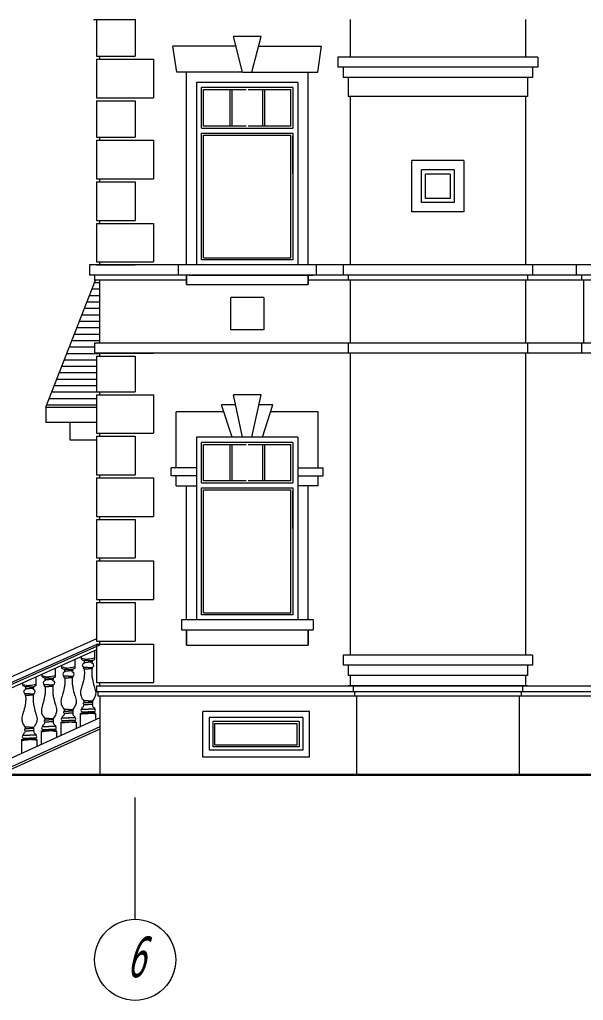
# Model space of a CAD drawing. Header units: millimetres. Extents: x 574812 to 785403, y 231698 to 285481.
# Drawn here: x 712217 to 717776, y 267038 to 276712 of the extents above; entities that cross this region are included whole.
import ezdxf

# ---------------------------------------------------------------- set-up
doc = ezdxf.new("R2010")
doc.units = ezdxf.units.MM
doc.linetypes.add('ACAD_ISO04W100', pattern=[30, 24, -3, 0, -3])
doc.layers.add('OSI', color=154, linetype='Continuous')
doc.layers.add('WALL-outdoor', color=14, linetype='Continuous', lineweight=30)
doc.layers.add('Баллюстрада', color=7, linetype='Continuous', lineweight=5)
doc.styles.get("Standard").update_dxf_attribs({"font": 'TAHOMA.TTF', "width": 0.6, "oblique": 15, "height": 220})

msp = doc.modelspace()

# ---------------------------------------------------------------- hatches: boundary and pattern name
at = {"layer": 'WALL-outdoor', "lineweight": 9}
h = msp.add_hatch(dxfattribs=at)
h.set_pattern_fill('LINE', color=256, scale=20, style=0)
h.set_pattern_definition([(0, (102850.87, 164645.156), (0, 63.5), [])])
h.paths.add_polyline_path([(712975.8, 273392.4), (713005.8, 273392.4), (713005.8, 273422.4), (712975.8, 273422.4), (712955.8, 273422.4), (712955.8, 273522.4), (713005.8, 273522.4), (713005.8, 274142.4), (712964.1, 274142.4), (712475.8, 272889), (712975.8, 272889), (712975.8, 273012.4), (713005.8, 273012.4), (713005.8, 273042.4), (712975.8, 273042.4)])

# ---------------------------------------------------------------- linework, layer by layer
at = {"layer": 'OSI', "linetype": 'ACAD_ISO04W100', "lineweight": 9, "ltscale": 50}
msp.add_line((713355.8, 267838.4), (713355.8, 269292.4), dxfattribs=at)
at = {"layer": 'OSI', "lineweight": 20}
msp.add_circle((713355.8, 267438.4), 400, dxfattribs=at)
at = {"layer": 'WALL-outdoor', "lineweight": 9}
for p, q in [((712945.8, 276712.4), (713325.8, 276712.4)), ((712975.8, 276712.4), (712975.8, 276352.4)), ((712975.8, 276712.4), (713355.8, 276712.4)), ((713355.8, 276712.4), (713355.8, 276352.4)), ((715475.6, 276712.4), (715475.6, 276342.4)), ((717205.6, 276712.4), (717205.6, 276342.4)), ((714415.9, 276192.4), (714324.1, 276544.4)), ((714598.3, 276544.4), (714324.1, 276544.4)), ((714506.5, 276192.4), (714598.3, 276544.4)), ((714353.7, 276451), (713727.8, 276451.1)), ((713766.6, 276192.4), (713727.8, 276451.1)), ((714568.7, 276451), (715194.6, 276451.1)), ((715155.8, 276192.4), (715194.6, 276451.1)), ((712975.8, 276352.4), (713355.8, 276352.4)), ((712975.8, 276322.4), (712975.8, 275942.4)), ((712975.8, 276322.4), (713535.8, 276322.4)), ((713005.8, 276352.4), (713005.8, 276322.4)), ((713535.8, 276322.4), (713535.8, 275942.4)), ((717325.6, 276342.4), (715355.6, 276342.4)), ((715355.6, 276342.4), (715355.6, 276242.4)), ((715475.6, 276342.4), (715475.6, 276342.4)), ((717205.6, 276342.4), (717205.6, 276342.4)), ((717325.6, 276342.4), (717325.6, 276242.4)), ((717325.6, 276342.4), (717325.6, 276242.4)), ((714415.9, 276192.4), (713766.6, 276192.4)), ((713861.2, 274292.4), (713861.2, 276192.4)), ((714415.9, 276192.4), (714506.5, 276192.4)), ((714506.5, 276192.4), (715155.8, 276192.4)), ((715061.2, 274292.4), (715061.2, 276192.4)), ((717325.6, 276242.4), (715355.6, 276242.4)), ((715405.6, 276242.4), (715405.6, 276142.4)), ((717275.6, 276242.4), (717275.6, 276142.4)), ((717275.6, 276242.4), (717275.6, 276142.4)), ((717275.6, 276142.4), (715405.6, 276142.4)), ((715455.6, 276142.4), (715455.6, 275952.4)), ((717225.6, 276142.4), (717225.6, 275952.4)), ((713961.2, 276092.4), (713961.2, 274292.4)), ((714961.2, 276092.4), (713961.2, 276092.4)), ((713961.2, 276092.4), (713961.2, 274292.4)), ((714961.2, 276092.4), (713961.2, 276092.4)), ((713961.2, 276092.4), (713961.2, 274292.4)), ((714961.2, 276092.4), (713961.2, 276092.4)), ((713961.2, 276092.4), (713961.2, 274292.4)), ((713961.2, 276092.4), (713961.2, 276092.4)), ((714911.2, 276042.4), (714011.2, 276042.4)), ((714011.2, 275642.9), (714011.2, 276042.4)), ((714031.2, 276022.4), (714451.2, 276022.4)), ((714031.2, 275662.9), (714031.2, 276022.4)), ((714288.7, 276022.4), (714288.7, 275662.9)), ((714308.7, 276022.4), (714308.7, 275662.9)), ((714611.2, 276092.4), (714311.2, 276092.4)), ((714471.2, 276022.4), (714891.2, 276022.4)), ((714611.7, 276022.4), (714611.7, 275662.9)), ((714631.7, 276022.4), (714631.7, 275662.9)), ((714891.2, 275662.9), (714891.2, 276022.4)), ((714911.2, 276042.4), (714911.2, 275642.9)), ((714961.2, 276092.4), (714961.2, 274292.4)), ((714961.2, 276092.4), (714961.2, 274292.4)), ((714961.2, 276092.4), (714961.2, 274292.4)), ((714961.2, 276092.4), (714961.2, 276092.4)), ((712975.8, 275942.4), (713535.8, 275942.4)), ((712975.8, 275912.4), (712975.8, 275552.4)), ((712975.8, 275912.4), (713355.8, 275912.4)), ((713355.8, 275912.4), (713355.8, 275552.4)), ((717225.6, 275952.4), (715455.6, 275952.4)), ((715475.6, 275952.4), (715475.6, 274292.4)), ((717205.6, 275952.4), (717205.6, 274292.4)), ((714011.2, 275642.9), (714911.2, 275642.9)), ((714451.2, 275662.9), (714031.2, 275662.9)), ((714891.2, 275662.9), (714471.2, 275662.9)), ((712975.8, 275552.4), (713355.8, 275552.4)), ((712975.8, 275522.4), (712975.8, 275142.4)), ((712975.8, 275522.4), (713535.8, 275522.4)), ((713005.8, 275552.4), (713005.8, 275522.4)), ((713535.8, 275522.4), (713535.8, 275142.4)), ((714011.2, 274342.4), (714011.2, 275592.9)), ((714011.2, 275592.9), (714911.2, 275592.9)), ((714031.2, 274362.4), (714031.2, 275572.9)), ((714031.2, 275572.9), (714891.2, 275572.9)), ((714891.2, 274362.4), (714891.2, 275572.9)), ((714911.2, 275592.9), (714911.2, 274342.4)), ((714911.2, 275192.4), (714911.2, 275563)), ((716595.8, 275321.9), (716085.3, 275321.9)), ((716085.3, 274816.5), (716085.3, 275321.9)), ((716595.8, 275321.9), (716595.8, 274816.5)), ((716503.1, 275229.2), (716178.1, 275229.2)), ((716178.1, 274909.2), (716178.1, 275229.2)), ((716503.1, 275229.2), (716503.1, 274909.2)), ((712975.8, 275142.4), (713535.8, 275142.4)), ((713005.8, 275142.4), (713005.8, 275112.4)), ((716463.1, 275189.2), (716218.1, 275189.2)), ((716218.1, 274949.2), (716218.1, 275189.2)), ((716463.1, 275189.2), (716463.1, 274949.2)), ((712975.8, 275112.4), (712975.8, 274732.4)), ((712975.8, 275112.4), (713355.8, 275112.4)), ((713355.8, 275112.4), (713355.8, 274732.4)), ((716463.1, 274949.2), (716218.1, 274949.2)), ((716503.1, 274909.2), (716178.1, 274909.2)), ((716595.8, 274816.5), (716085.3, 274816.5)), ((712975.8, 274732.4), (713355.8, 274732.4)), ((712975.8, 274702.4), (712975.8, 274322.4)), ((712975.8, 274702.4), (713535.8, 274702.4)), ((713005.8, 274732.4), (713005.8, 274702.4)), ((713535.8, 274702.4), (713535.8, 274322.4)), ((714031.2, 274362.4), (714891.2, 274362.4)), ((731093.5, 274292.4), (712905.8, 274292.4)), ((712905.8, 274292.4), (712905.8, 274192.4)), ((712975.8, 274322.4), (713535.8, 274322.4)), ((712975.8, 274292.4), (713355.8, 274292.4)), ((712975.8, 274292.4), (713355.8, 274292.4)), ((713005.8, 274322.4), (713005.8, 274292.4)), ((713781.6, 274292.4), (713781.6, 274192.4)), ((715111.2, 274292.4), (713887.1, 274292.4)), ((714961.2, 274292.4), (713961.2, 274292.4)), ((714961.2, 274292.4), (713961.2, 274292.4)), ((714961.2, 274292.4), (713961.2, 274292.4)), ((714911.2, 274342.4), (714011.2, 274342.4)), ((715140.8, 274292.4), (715140.8, 274192.4)), ((715405.6, 274292.4), (715405.6, 274192.4)), ((717275.6, 274292.4), (717275.6, 274192.4)), ((717705.8, 274292.4), (717705.8, 274192.4)), ((731093.5, 274192.4), (712905.8, 274192.4)), ((712955.8, 274192.4), (712955.8, 274142.4)), ((713861.2, 274099.6), (713861.2, 274192.4)), ((713861.2, 274192.4), (713861.2, 274099.6)), ((713887.1, 274192.4), (715111.2, 274192.4)), ((715061.2, 274099.6), (715061.2, 274192.4)), ((715061.2, 274192.4), (715061.2, 274099.6)), ((715455.6, 274192.4), (715455.6, 274142.4)), ((717225.6, 274192.4), (717225.6, 274142.4)), ((717755.8, 274192.4), (717755.8, 274142.4)), ((712475.8, 272889), (712964.1, 274142.4)), ((713861.2, 274142.4), (712955.8, 274142.4)), ((713005.8, 274142.4), (713005.8, 273522.4)), ((713861.2, 274099.6), (715061.2, 274099.6)), ((718895.9, 274142.4), (715061.2, 274142.4)), ((715475.6, 274142.4), (715475.6, 273522.4)), ((717205.6, 274142.4), (717205.6, 273522.4)), ((717775.8, 274142.4), (717775.8, 273522.4)), ((714623.7, 273971), (714298.7, 273971)), ((714298.7, 273651), (714298.7, 273971)), ((714623.7, 273971), (714623.7, 273651)), ((714623.7, 273651), (714298.7, 273651)), ((712955.8, 273522.4), (712955.8, 273422.4)), ((722455.8, 273522.4), (712955.8, 273522.4)), ((713005.8, 273552.4), (713005.8, 273522.4)), ((713005.8, 273552.4), (713005.8, 273522.4)), ((715455.6, 273522.4), (715455.6, 273422.4)), ((717225.6, 273522.4), (717225.6, 273422.4)), ((717755.8, 273522.4), (717755.8, 273422.4)), ((724795.3, 273422.4), (712955.8, 273422.4)), ((712975.8, 273422.4), (713535.8, 273422.4)), ((712975.8, 273422.4), (713535.8, 273422.4)), ((712975.8, 273422.4), (713355.8, 273422.4)), ((712975.8, 273392.4), (712975.8, 273042.4)), ((712975.8, 273392.4), (713355.8, 273392.4)), ((713005.8, 273422.4), (713005.8, 273392.4)), ((713355.8, 273392.4), (713355.8, 273042.4)), ((715475.6, 273422.4), (715475.6, 270443.8)), ((717205.6, 273422.4), (717205.6, 270443.8)), ((712975.8, 273042.4), (713355.8, 273042.4)), ((712975.8, 273012.4), (712975.8, 272632.4)), ((712975.8, 273012.4), (712975.8, 272632.4)), ((712975.8, 273012.4), (713535.8, 273012.4)), ((713005.8, 273042.4), (713005.8, 273012.4)), ((713535.8, 273012.4), (713535.8, 272632.4)), ((713535.8, 273012.4), (713535.8, 272632.4)), ((714415.9, 272592.4), (714324.1, 273012.4)), ((714598.3, 273012.4), (714324.1, 273012.4)), ((714506.5, 272592.4), (714598.3, 273012.4)), ((714311.2, 272592.4), (714207.8, 272912.4)), ((714346, 272912.4), (714207.8, 272912.4)), ((714714.5, 272912.4), (714576.4, 272912.4)), ((714611.2, 272592.4), (714714.5, 272912.4)), ((712475.8, 272889), (712975.8, 272889)), ((712475.8, 272889), (712475.8, 272739)), ((712475.8, 272889), (712475.8, 272739)), ((713761.2, 272292.9), (713761.2, 272842.4)), ((714230.5, 272842.4), (713761.2, 272842.4)), ((715161.2, 272842.4), (714691.9, 272842.4)), ((715161.2, 272292.9), (715161.2, 272842.4)), ((712975.8, 272739), (712475.8, 272739)), ((712710.1, 272739), (712710.1, 272567.3)), ((712975.8, 272632.4), (713535.8, 272632.4)), ((712975.8, 272632.4), (713535.8, 272632.4)), ((713005.8, 272632.4), (713005.8, 272602.4)), ((712710.1, 272567.3), (712975.8, 272567.3)), ((712975.8, 272602.4), (713355.8, 272602.4)), ((712975.8, 272602.4), (712975.8, 272222.4)), ((713355.8, 272602.4), (713355.8, 272222.4)), ((713961.2, 272592.4), (713961.2, 270792.4)), ((714961.2, 272592.4), (713961.2, 272592.4)), ((713961.2, 272592.4), (713961.2, 270792.4)), ((714961.2, 272592.4), (713961.2, 272592.4)), ((713961.2, 272592.4), (713961.2, 270792.4)), ((714961.2, 272592.4), (713961.2, 272592.4)), ((713961.2, 272592.4), (713961.2, 270792.4)), ((714911.2, 272542.4), (714011.2, 272542.4)), ((714011.2, 272142.9), (714011.2, 272542.4)), ((714031.2, 272522.4), (714451.2, 272522.4)), ((714031.2, 272162.9), (714031.2, 272522.4)), ((714288.7, 272522.4), (714288.7, 272162.9)), ((714308.7, 272522.4), (714308.7, 272162.9)), ((714611.2, 272592.4), (714311.2, 272592.4)), ((714471.2, 272522.4), (714891.2, 272522.4)), ((714611.7, 272522.4), (714611.7, 272162.9)), ((714631.7, 272522.4), (714631.7, 272162.9)), ((714891.2, 272162.9), (714891.2, 272522.4)), ((714911.2, 272542.4), (714911.2, 272142.9)), ((714961.2, 272592.4), (714961.2, 270792.4)), ((714961.2, 272592.4), (714961.2, 270792.4)), ((714961.2, 272592.4), (714961.2, 270792.4)), ((713711.2, 272212.9), (713711.2, 272292.9)), ((713961.2, 272292.9), (713711.2, 272292.9)), ((714961.2, 272292.9), (715211.2, 272292.9)), ((715211.2, 272212.9), (715211.2, 272292.9)), ((712975.8, 272222.4), (713355.8, 272222.4)), ((712975.8, 272192.4), (713535.8, 272192.4)), ((712975.8, 272192.4), (712975.8, 271812.4)), ((713005.8, 272222.4), (713005.8, 272192.4)), ((713535.8, 272192.4), (713535.8, 271812.4)), ((713961.2, 272212.9), (713711.2, 272212.9)), ((713761.2, 272113), (713761.2, 272212.9)), ((714011.2, 272142.9), (714911.2, 272142.9)), ((714451.2, 272162.9), (714031.2, 272162.9)), ((714891.2, 272162.9), (714471.2, 272162.9)), ((714961.2, 272212.9), (715211.2, 272212.9)), ((715161.2, 272113), (715161.2, 272212.9)), ((713761.2, 272113), (713961.2, 272113)), ((713861.2, 270792.4), (713861.2, 272113)), ((714011.2, 270842.4), (714011.2, 272092.9)), ((714011.2, 272092.9), (714911.2, 272092.9)), ((714031.2, 270862.4), (714031.2, 272072.9)), ((714031.2, 272072.9), (714891.2, 272072.9)), ((714891.2, 270862.4), (714891.2, 272072.9)), ((714911.2, 272092.9), (714911.2, 270842.4)), ((714911.2, 271692.4), (714911.2, 272063)), ((715161.2, 272113), (714961.2, 272113)), ((715061.2, 270792.4), (715061.2, 272113)), ((712975.8, 271812.4), (713535.8, 271812.4)), ((712975.8, 271782.4), (713355.8, 271782.4)), ((712975.8, 271782.4), (712975.8, 271402.4)), ((713005.8, 271812.4), (713005.8, 271782.4)), ((713355.8, 271782.4), (713355.8, 271402.4)), ((712975.8, 271402.4), (713355.8, 271402.4)), ((712975.8, 271372.4), (712975.8, 270992.4)), ((712975.8, 271372.4), (713535.8, 271372.4)), ((713005.8, 271402.4), (713005.8, 271372.4)), ((713535.8, 271372.4), (713535.8, 270992.4)), ((712975.8, 270992.4), (713535.8, 270992.4)), ((713005.8, 270992.4), (713005.8, 270962.4)), ((712975.8, 270962.4), (712975.8, 270582.4)), ((712975.8, 270962.4), (713355.8, 270962.4)), ((713355.8, 270962.4), (713355.8, 270582.4)), ((713811.2, 270792.4), (713811.2, 270692.4)), ((715111.2, 270792.4), (713811.2, 270792.4)), ((714961.2, 270792.4), (713961.2, 270792.4)), ((714961.2, 270792.4), (713961.2, 270792.4)), ((714961.2, 270792.4), (713961.2, 270792.4)), ((714911.2, 270842.4), (714011.2, 270842.4)), ((714031.2, 270862.4), (714891.2, 270862.4)), ((715111.2, 270792.4), (715111.2, 270692.4)), ((713811.2, 270692.4), (715111.2, 270692.4)), ((713861.2, 270542.4), (713861.2, 270692.4)), ((713861.2, 270692.4), (713861.2, 270542.4)), ((715061.2, 270542.4), (715061.2, 270692.4)), ((715061.2, 270692.4), (715061.2, 270542.4)), ((712975.8, 270604.7), (711940.8, 270141.9)), ((712975.8, 270582.4), (713355.8, 270582.4)), ((713005.8, 270582.4), (713005.8, 270552.4)), ((712984.9, 270553.1), (711984.6, 270106.4)), ((713005.8, 270541.6), (711993.2, 270089.3)), ((712975.8, 270496.9), (711997.3, 270059.8)), ((712957.6, 270402.5), (712957.6, 270489.4)), ((712975.8, 270552.4), (712975.8, 270172.4)), ((712975.8, 270552.4), (713535.8, 270552.4)), ((712975.8, 270552.4), (712975.8, 270172.4)), ((713535.8, 270552.4), (713535.8, 270172.4)), ((713861.2, 270542.4), (715061.2, 270542.4)), ((712764.7, 270316.2), (712764.7, 270403.1)), ((712825.6, 270402.5), (712825.6, 270430.3)), ((712891.6, 270389.5), (712851.6, 270389.5)), ((712851.6, 270389.5), (712851.6, 270374.5)), ((712891.6, 270389.5), (712851.6, 270389.5)), ((712891.6, 270389.5), (712931.6, 270389.5)), ((712891.6, 270389.5), (712931.6, 270389.5)), ((712931.6, 270389.5), (712931.6, 270374.5)), ((715405.6, 270443.8), (715405.6, 270343.8)), ((717275.6, 270443.8), (715405.6, 270443.8)), ((717275.6, 270443.8), (717275.6, 270343.8)), ((712571.9, 270229.9), (712571.9, 270316.8)), ((712632.7, 270316.2), (712632.7, 270344.1)), ((712698.7, 270303.2), (712658.7, 270303.2)), ((712658.7, 270303.2), (712658.7, 270288.2)), ((712698.7, 270303.2), (712658.7, 270303.2)), ((712698.7, 270303.2), (712738.7, 270303.2)), ((712698.7, 270303.2), (712738.7, 270303.2)), ((712738.7, 270303.2), (712738.7, 270288.2)), ((712891.6, 270322.5), (712848.6, 270322.5)), ((712848.6, 270307.5), (712848.6, 270322.5)), ((712848.6, 270307.5), (712891.6, 270307.5)), ((712851.6, 270374.5), (712891.6, 270374.5)), ((712851.6, 270374.5), (712891.6, 270374.5)), ((712931.6, 270374.5), (712891.6, 270374.5)), ((712931.6, 270374.5), (712891.6, 270374.5)), ((712891.6, 270322.5), (712934.6, 270322.5)), ((712934.6, 270307.5), (712891.6, 270307.5)), ((712934.6, 270307.5), (712934.6, 270322.5)), ((717275.6, 270343.8), (715405.6, 270343.8)), ((715455.6, 270343.8), (715455.6, 270243.8)), ((717225.6, 270343.8), (717225.6, 270243.8)), ((712379, 270143.6), (712379, 270230.5)), ((712439.9, 270229.9), (712439.9, 270257.8)), ((712505.9, 270216.9), (712465.9, 270216.9)), ((712465.9, 270216.9), (712465.9, 270201.9)), ((712505.9, 270216.9), (712465.9, 270216.9)), ((712465.9, 270201.9), (712505.9, 270201.9)), ((712465.9, 270201.9), (712505.9, 270201.9)), ((712505.9, 270216.9), (712545.9, 270216.9)), ((712505.9, 270216.9), (712545.9, 270216.9)), ((712545.9, 270201.9), (712505.9, 270201.9)), ((712545.9, 270201.9), (712505.9, 270201.9)), ((712545.9, 270216.9), (712545.9, 270201.9)), ((712698.7, 270236.2), (712655.7, 270236.2)), ((712655.7, 270221.2), (712655.7, 270236.2)), ((712655.7, 270221.2), (712698.7, 270221.2)), ((712658.7, 270288.2), (712698.7, 270288.2)), ((712658.7, 270288.2), (712698.7, 270288.2)), ((712738.7, 270288.2), (712698.7, 270288.2)), ((712738.7, 270288.2), (712698.7, 270288.2)), ((712698.7, 270236.2), (712741.7, 270236.2)), ((712741.7, 270221.2), (712698.7, 270221.2)), ((712741.7, 270221.2), (712741.7, 270236.2)), ((717225.6, 270243.8), (715455.6, 270243.8)), ((715475.6, 270243.8), (715475.6, 270142.4)), ((717205.6, 270243.8), (717205.6, 270142.4)), ((712247, 270143.6), (712247, 270171.5)), ((712313, 270130.6), (712273, 270130.6)), ((712273, 270130.6), (712273, 270115.6)), ((712313, 270130.6), (712273, 270130.6)), ((712273, 270115.6), (712313, 270115.6)), ((712273, 270115.6), (712313, 270115.6)), ((712313, 270130.6), (712353, 270130.6)), ((712313, 270130.6), (712353, 270130.6)), ((712353, 270115.6), (712313, 270115.6)), ((712353, 270115.6), (712313, 270115.6)), ((712353, 270130.6), (712353, 270115.6)), ((712505.9, 270149.9), (712462.9, 270149.9)), ((712462.9, 270134.9), (712462.9, 270149.9)), ((712462.9, 270134.9), (712505.9, 270134.9)), ((712505.9, 270149.9), (712548.9, 270149.9)), ((712548.9, 270134.9), (712505.9, 270134.9)), ((712548.9, 270134.9), (712548.9, 270149.9)), ((712975.8, 270172.4), (713535.8, 270172.4)), ((712975.8, 270142.4), (712975.8, 270084.2)), ((712975.8, 270142.4), (712975.8, 270084.2)), ((712975.8, 270142.4), (733164.7, 270142.4)), ((713005.8, 270172.4), (713005.8, 270142.4)), ((713005.8, 270172.4), (713005.8, 270142.4)), ((717225.6, 270142.4), (715455.6, 270142.4)), ((715505.6, 270142.4), (715505.6, 270084.2)), ((715505.6, 270142.4), (715505.6, 270084.2)), ((717175.6, 270142.4), (715505.6, 270142.4)), ((717175.6, 270142.4), (717175.6, 270084.2)), ((717175.6, 270142.4), (717175.6, 270084.2)), ((712313, 270063.6), (712270, 270063.6)), ((712270, 270048.6), (712270, 270063.6)), ((712270, 270048.6), (712313, 270048.6)), ((712313, 270063.6), (712356, 270063.6)), ((712356, 270048.6), (712313, 270048.6)), ((712356, 270048.6), (712356, 270063.6)), ((712975.8, 270084.2), (733164.7, 270084.2)), ((712975.8, 270084.2), (733164.7, 270084.2)), ((712989.3, 270084.2), (712989.3, 270042.4)), ((712989.3, 270084.2), (712989.3, 270042.4)), ((712989.3, 270042.4), (733151.2, 270042.4)), ((713007.2, 270042.4), (713007.2, 269263.1)), ((715519, 270084.2), (715519, 270042.4)), ((715519, 270063.3), (715519, 270042.4)), ((715537, 270042.4), (715537, 269263.1)), ((715537, 270042.4), (715537, 269263.1)), ((717144.1, 270042.4), (717144.1, 269263.1)), ((717162.1, 270084.2), (717162.1, 270042.4)), ((717162.1, 270084.2), (717162.1, 270042.4)), ((712698.7, 269906.2), (712656.7, 269906.2)), ((712656.7, 269906.2), (712656.7, 269891.2)), ((712698.7, 269906.2), (712740.7, 269906.2)), ((712740.7, 269906.2), (712740.7, 269891.2)), ((712828.6, 269922.5), (712828.6, 269912.5)), ((712828.6, 269912.5), (712891.6, 269912.5)), ((712891.6, 269992.5), (712849.6, 269992.5)), ((712849.6, 269992.5), (712849.6, 269977.5)), ((712849.6, 269977.5), (712891.6, 269977.5)), ((712849.6, 269957.5), (712891.6, 269957.5)), ((712891.6, 269992.5), (712933.6, 269992.5)), ((712933.6, 269977.5), (712891.6, 269977.5)), ((712933.6, 269957.5), (712891.6, 269957.5)), ((712954.6, 269912.5), (712891.6, 269912.5)), ((712933.6, 269992.5), (712933.6, 269977.5)), ((712954.6, 269922.5), (712954.6, 269912.5)), ((713007.2, 269823.8), (711975.3, 269355.9)), ((712505.9, 269819.9), (712463.9, 269819.9)), ((712463.9, 269819.9), (712463.9, 269804.9)), ((712505.9, 269819.9), (712547.9, 269819.9)), ((712547.9, 269819.9), (712547.9, 269804.9)), ((712635.7, 269836.2), (712635.7, 269826.2)), ((712635.7, 269826.2), (712698.7, 269826.2)), ((712656.7, 269891.2), (712698.7, 269891.2)), ((712656.7, 269871.2), (712698.7, 269871.2)), ((712740.7, 269891.2), (712698.7, 269891.2)), ((712740.7, 269871.2), (712698.7, 269871.2)), ((712761.7, 269826.2), (712698.7, 269826.2)), ((712761.7, 269836.2), (712761.7, 269826.2)), ((712817.6, 269733.2), (712817.6, 269869.5)), ((712828.6, 269884.5), (712891.6, 269884.5)), ((712828.6, 269884.5), (712828.6, 269870.5)), ((712828.6, 269870.5), (712891.6, 269870.5)), ((712954.6, 269884.5), (712891.6, 269884.5)), ((712954.6, 269870.5), (712891.6, 269870.5)), ((712954.6, 269884.5), (712954.6, 269870.5)), ((712965.6, 269869.5), (712965.6, 269805.1)), ((715074.8, 269887.9), (714022.7, 269887.9)), ((714022.7, 269437.8), (714022.7, 269887.9)), ((715010.9, 269827.1), (714086.7, 269827.1)), ((714086.7, 269827.1), (714086.7, 269507.8)), ((715010.9, 269827.1), (715010.9, 269507.8)), ((715074.8, 269437.8), (715074.8, 269887.9)), ((713007.2, 269737), (711975.3, 269269.1)), ((713007.2, 269714), (712012.9, 269263.1)), ((712313, 269733.6), (712271, 269733.6)), ((712271, 269733.6), (712271, 269718.6)), ((712271, 269718.6), (712313, 269718.6)), ((712313, 269733.6), (712355, 269733.6)), ((712355, 269718.6), (712313, 269718.6)), ((712355, 269733.6), (712355, 269718.6)), ((712442.9, 269749.9), (712442.9, 269739.9)), ((712442.9, 269739.9), (712505.9, 269739.9)), ((712442.9, 269711.9), (712505.9, 269711.9)), ((712442.9, 269711.9), (712442.9, 269697.9)), ((712463.9, 269804.9), (712505.9, 269804.9)), ((712463.9, 269784.9), (712505.9, 269784.9)), ((712547.9, 269804.9), (712505.9, 269804.9)), ((712547.9, 269784.9), (712505.9, 269784.9)), ((712568.9, 269739.9), (712505.9, 269739.9)), ((712568.9, 269711.9), (712505.9, 269711.9)), ((712568.9, 269749.9), (712568.9, 269739.9)), ((712568.9, 269711.9), (712568.9, 269697.9)), ((712624.7, 269646.9), (712624.7, 269783.2)), ((712635.7, 269798.2), (712698.7, 269798.2)), ((712635.7, 269798.2), (712635.7, 269784.2)), ((712635.7, 269784.2), (712698.7, 269784.2)), ((712761.7, 269798.2), (712698.7, 269798.2)), ((712761.7, 269784.2), (712698.7, 269784.2)), ((712761.7, 269798.2), (712761.7, 269784.2)), ((712772.7, 269783.2), (712772.7, 269718.8)), ((714974.8, 269788), (714122.7, 269788)), ((714122.7, 269788), (714122.7, 269537.8)), ((714142.7, 269768), (714954.8, 269768)), ((714142.7, 269557.8), (714142.7, 269768)), ((714954.8, 269557.8), (714954.8, 269768)), ((714974.8, 269788), (714974.8, 269537.8)), ((712250, 269663.6), (712250, 269653.6)), ((712250, 269653.6), (712313, 269653.6)), ((712250, 269625.6), (712313, 269625.6)), ((712250, 269625.6), (712250, 269611.6)), ((712271, 269698.6), (712313, 269698.6)), ((712355, 269698.6), (712313, 269698.6)), ((712376, 269653.6), (712313, 269653.6)), ((712376, 269625.6), (712313, 269625.6)), ((712376, 269663.6), (712376, 269653.6)), ((712376, 269625.6), (712376, 269611.6)), ((712431.9, 269560.6), (712431.9, 269696.9)), ((712442.9, 269697.9), (712505.9, 269697.9)), ((712568.9, 269697.9), (712505.9, 269697.9)), ((712579.9, 269696.9), (712579.9, 269632.6)), ((712239, 269474.3), (712239, 269610.6)), ((712250, 269611.6), (712313, 269611.6)), ((712376, 269611.6), (712313, 269611.6)), ((712387, 269610.6), (712387, 269546.3)), ((714974.8, 269537.8), (714122.7, 269537.8)), ((714142.7, 269557.8), (714954.8, 269557.8)), ((715074.8, 269437.8), (714022.7, 269437.8)), ((715010.9, 269507.8), (714086.7, 269507.8))]:
    msp.add_line(p, q, dxfattribs=at)
for centre, radius, start, end in [((712855.9, 270342.5), 21.3, 110.01596, 249.98404), ((712855.9, 270342.5), 21.3, 110.01596, 249.98404), ((712927.3, 270342.5), 21.3, 290.01596, 69.98404), ((712927.3, 270342.5), 21.3, 290.01596, 69.98404), ((712663, 270256.2), 21.3, 110.01596, 249.98404), ((712663, 270256.2), 21.3, 110.01596, 249.98404), ((712734.5, 270256.2), 21.3, 290.01596, 69.98404), ((712734.5, 270256.2), 21.3, 290.01596, 69.98404), ((712277.3, 270083.6), 21.3, 110.01596, 249.98404), ((712277.3, 270083.6), 21.3, 110.01596, 249.98404), ((712348.7, 270083.6), 21.3, 290.01596, 69.98404), ((712348.7, 270083.6), 21.3, 290.01596, 69.98404), ((712470.1, 270169.9), 21.3, 110.01596, 249.98404), ((712470.1, 270169.9), 21.3, 110.01596, 249.98404), ((712541.6, 270169.9), 21.3, 290.01596, 69.98404), ((712541.6, 270169.9), 21.3, 290.01596, 69.98404), ((712835, 269898.5), 15.4, 114.52955, 245.47045), ((712948.2, 269898.5), 15.4, 294.52955, 65.47045), ((712642.1, 269812.2), 15.4, 114.52955, 245.47045), ((712755.4, 269812.2), 15.4, 294.52955, 65.47045), ((712449.2, 269725.9), 15.4, 114.52955, 245.47045), ((712562.5, 269725.9), 15.4, 294.52955, 65.47045), ((712256.4, 269639.6), 15.4, 114.52955, 245.47045), ((712369.6, 269639.6), 15.4, 294.52955, 65.47045)]:
    msp.add_arc(centre, radius, start, end, dxfattribs=at)
for points in [[(712825.6, 270414.5), (712847.6, 270408.5), (712869.6, 270402.5), (712891.6, 270402.5)], [(712825.6, 270402.5), (712834.1, 270397.7), (712842.7, 270392.9), (712851.6, 270389.5)], [(712957.6, 270414.5), (712935.6, 270408.5), (712913.6, 270402.5), (712891.6, 270402.5)], [(712957.6, 270402.5), (712949.1, 270397.7), (712940.6, 270392.9), (712931.6, 270389.5)], [(712632.7, 270328.2), (712654.7, 270322.2), (712676.7, 270316.2), (712698.7, 270316.2)], [(712632.7, 270316.2), (712641.3, 270311.4), (712649.8, 270306.6), (712658.7, 270303.2)], [(712764.7, 270328.2), (712742.7, 270322.2), (712720.7, 270316.2), (712698.7, 270316.2)], [(712764.7, 270316.2), (712756.2, 270311.4), (712747.7, 270306.6), (712738.7, 270303.2)], [(712439.9, 270241.9), (712461.9, 270235.9), (712483.9, 270229.9), (712505.9, 270229.9)], [(712439.9, 270229.9), (712448.4, 270225.1), (712456.9, 270220.3), (712465.9, 270216.9)], [(712571.9, 270241.9), (712549.9, 270235.9), (712527.9, 270229.9), (712505.9, 270229.9)], [(712571.9, 270229.9), (712563.3, 270225.1), (712554.8, 270220.3), (712545.9, 270216.9)], [(712247, 270155.6), (712269, 270149.6), (712291, 270143.6), (712313, 270143.6)], [(712247, 270143.6), (712255.5, 270138.8), (712264, 270134), (712273, 270130.6)], [(712379, 270155.6), (712357, 270149.6), (712335, 270143.6), (712313, 270143.6)], [(712379, 270143.6), (712370.5, 270138.8), (712361.9, 270134), (712353, 270130.6)]]:
    msp.add_open_spline(points, degree=3, dxfattribs=at)
for points in [[(712854.6, 270304.5), (712854.6, 270287.5), (712854.6, 270247.5), (712848.6, 270207.5), (712831.6, 270137.5), (712817.6, 270087.5), (712817.6, 270057.5), (712822.6, 270037.5), (712849.6, 269992.5)], [(712851.6, 270374.5), (712857.6, 270369.5), (712848.6, 270362.5)], [(712851.6, 270374.5), (712857.6, 270369.5), (712848.6, 270362.5)], [(712931.6, 270374.5), (712925.6, 270369.5), (712934.6, 270362.5)], [(712931.6, 270374.5), (712925.6, 270369.5), (712934.6, 270362.5)], [(712928.6, 270304.5), (712928.6, 270287.5), (712928.6, 270247.5), (712934.6, 270207.5), (712951.6, 270137.5), (712965.6, 270087.5), (712965.6, 270057.5), (712960.6, 270037.5), (712933.6, 269992.5)], [(712465.9, 270201.9), (712471.9, 270196.9), (712462.9, 270189.9)], [(712465.9, 270201.9), (712471.9, 270196.9), (712462.9, 270189.9)], [(712545.9, 270201.9), (712539.9, 270196.9), (712548.9, 270189.9)], [(712545.9, 270201.9), (712539.9, 270196.9), (712548.9, 270189.9)], [(712661.7, 270218.2), (712661.7, 270201.2), (712661.7, 270161.2), (712655.7, 270121.2), (712638.7, 270051.2), (712624.7, 270001.2), (712624.7, 269971.2), (712629.7, 269951.2), (712656.7, 269906.2)], [(712658.7, 270288.2), (712664.7, 270283.2), (712655.7, 270276.2)], [(712658.7, 270288.2), (712664.7, 270283.2), (712655.7, 270276.2)], [(712738.7, 270288.2), (712732.7, 270283.2), (712741.7, 270276.2)], [(712738.7, 270288.2), (712732.7, 270283.2), (712741.7, 270276.2)], [(712735.7, 270218.2), (712735.7, 270201.2), (712735.7, 270161.2), (712741.7, 270121.2), (712758.7, 270051.2), (712772.7, 270001.2), (712772.7, 269971.2), (712767.7, 269951.2), (712740.7, 269906.2)], [(712273, 270115.6), (712279, 270110.6), (712270, 270103.6)], [(712273, 270115.6), (712279, 270110.6), (712270, 270103.6)], [(712353, 270115.6), (712347, 270110.6), (712356, 270103.6)], [(712353, 270115.6), (712347, 270110.6), (712356, 270103.6)], [(712468.9, 270131.9), (712468.9, 270114.9), (712468.9, 270074.9), (712462.9, 270034.9), (712445.9, 269964.9), (712431.9, 269914.9), (712431.9, 269884.9), (712436.9, 269864.9), (712463.9, 269819.9)], [(712542.9, 270131.9), (712542.9, 270114.9), (712542.9, 270074.9), (712548.9, 270034.9), (712565.9, 269964.9), (712579.9, 269914.9), (712579.9, 269884.9), (712574.9, 269864.9), (712547.9, 269819.9)], [(712276, 270045.6), (712276, 270028.6), (712276, 269988.6), (712270, 269948.6), (712253, 269878.6), (712239, 269828.6), (712239, 269798.6), (712244, 269778.6), (712271, 269733.6)], [(712350, 270045.6), (712350, 270028.6), (712350, 269988.6), (712356, 269948.6), (712373, 269878.6), (712387, 269828.6), (712387, 269798.6), (712382, 269778.6), (712355, 269733.6)], [(712849.6, 269957.5), (712847.6, 269942.5), (712828.6, 269922.5)], [(712849.6, 269957.5), (712845.6, 269967.5), (712849.6, 269977.5)], [(712933.6, 269957.5), (712937.6, 269967.5), (712933.6, 269977.5)], [(712933.6, 269957.5), (712935.6, 269942.5), (712954.6, 269922.5)], [(712656.7, 269871.2), (712654.7, 269856.2), (712635.7, 269836.2)], [(712656.7, 269871.2), (712652.7, 269881.2), (712656.7, 269891.2)], [(712740.7, 269871.2), (712744.7, 269881.2), (712740.7, 269891.2)], [(712740.7, 269871.2), (712742.7, 269856.2), (712761.7, 269836.2)], [(712271, 269698.6), (712267, 269708.6), (712271, 269718.6)], [(712355, 269698.6), (712359, 269708.6), (712355, 269718.6)], [(712463.9, 269784.9), (712461.9, 269769.9), (712442.9, 269749.9)], [(712463.9, 269784.9), (712459.9, 269794.9), (712463.9, 269804.9)], [(712547.9, 269784.9), (712551.9, 269794.9), (712547.9, 269804.9)], [(712547.9, 269784.9), (712549.9, 269769.9), (712568.9, 269749.9)], [(712271, 269698.6), (712269, 269683.6), (712250, 269663.6)], [(712355, 269698.6), (712357, 269683.6), (712376, 269663.6)]]:
    msp.add_spline(points, degree=3, dxfattribs=at)
for points, knots in [([(712817.6, 269869.5), (712821.3, 269869.8), (712825, 269870.2), (712828.7, 269870.5), (712828.7, 269870.5)], [0, 0, 0, 0, 1.104536, 1.109968, 1.109968, 1.109968, 1.109968]), ([(712817.6, 269861.5), (712842.3, 269865.5), (712867, 269869.5), (712891.6, 269869.5), (712891.6, 269869.5)], [0, 0, 0, 0, 7.443118, 7.443118, 7.443118, 7.443118, 7.443118]), ([(712965.6, 269861.5), (712941, 269865.5), (712916.3, 269869.5), (712891.6, 269869.5), (712891.6, 269869.5)], [0, 0, 0, 0, 7.443118, 7.443118, 7.443118, 7.443118, 7.443118]), ([(712965.6, 269869.5), (712962, 269869.8), (712958.3, 269870.2), (712954.6, 269870.5), (712954.6, 269870.5)], [0, 0, 0, 0, 1.104536, 1.109968, 1.109968, 1.109968, 1.109968]), ([(712624.7, 269783.2), (712628.4, 269783.6), (712632.1, 269783.9), (712635.8, 269784.2), (712635.8, 269784.2)], [0, 0, 0, 0, 1.104536, 1.109968, 1.109968, 1.109968, 1.109968]), ([(712624.7, 269775.2), (712649.4, 269779.2), (712674.1, 269783.2), (712698.7, 269783.2), (712698.7, 269783.2)], [0, 0, 0, 0, 7.443118, 7.443118, 7.443118, 7.443118, 7.443118]), ([(712772.7, 269775.2), (712748.1, 269779.2), (712723.4, 269783.2), (712698.7, 269783.2), (712698.7, 269783.2)], [0, 0, 0, 0, 7.443118, 7.443118, 7.443118, 7.443118, 7.443118]), ([(712772.7, 269783.2), (712769.1, 269783.6), (712765.4, 269783.9), (712761.7, 269784.2), (712761.7, 269784.2)], [0, 0, 0, 0, 1.104536, 1.109968, 1.109968, 1.109968, 1.109968]), ([(712431.9, 269696.9), (712435.5, 269697.3), (712439.2, 269697.6), (712442.9, 269697.9), (712442.9, 269697.9)], [0, 0, 0, 0, 1.104536, 1.109968, 1.109968, 1.109968, 1.109968]), ([(712431.9, 269688.9), (712456.5, 269692.9), (712481.2, 269696.9), (712505.9, 269696.9), (712505.9, 269696.9)], [0, 0, 0, 0, 7.443118, 7.443118, 7.443118, 7.443118, 7.443118]), ([(712579.9, 269688.9), (712555.2, 269692.9), (712530.5, 269696.9), (712505.9, 269696.9), (712505.9, 269696.9)], [0, 0, 0, 0, 7.443118, 7.443118, 7.443118, 7.443118, 7.443118]), ([(712579.9, 269696.9), (712576.2, 269697.3), (712572.5, 269697.6), (712568.8, 269697.9), (712568.8, 269697.9)], [0, 0, 0, 0, 1.104536, 1.109968, 1.109968, 1.109968, 1.109968]), ([(712239, 269610.6), (712242.6, 269611), (712246.3, 269611.4), (712250, 269611.6), (712250, 269611.6)], [0, 0, 0, 0, 1.104536, 1.109968, 1.109968, 1.109968, 1.109968]), ([(712239, 269602.6), (712263.6, 269606.6), (712288.3, 269610.6), (712313, 269610.6), (712313, 269610.6)], [0, 0, 0, 0, 7.443118, 7.443118, 7.443118, 7.443118, 7.443118]), ([(712387, 269602.6), (712362.3, 269606.6), (712337.6, 269610.6), (712313, 269610.6), (712313, 269610.6)], [0, 0, 0, 0, 7.443118, 7.443118, 7.443118, 7.443118, 7.443118]), ([(712387, 269610.6), (712383.3, 269611), (712379.6, 269611.4), (712375.9, 269611.6), (712375.9, 269611.6)], [0, 0, 0, 0, 1.104536, 1.109968, 1.109968, 1.109968, 1.109968])]:
    msp.add_open_spline(points, degree=3, knots=knots, dxfattribs=at)
at = {"layer": 'Баллюстрада', "lineweight": 30}
msp.add_line((704255.3, 269263.1), (742255.3, 269263.1), dxfattribs=at)

# ---------------------------------------------------------------- texts
at = {"layer": 'OSI', "insert": (713270.4, 267667.5), "char_height": 400, "attachment_point": 1}
msp.add_mtext('6', dxfattribs=at)

doc.saveas('drawing.dxf')
